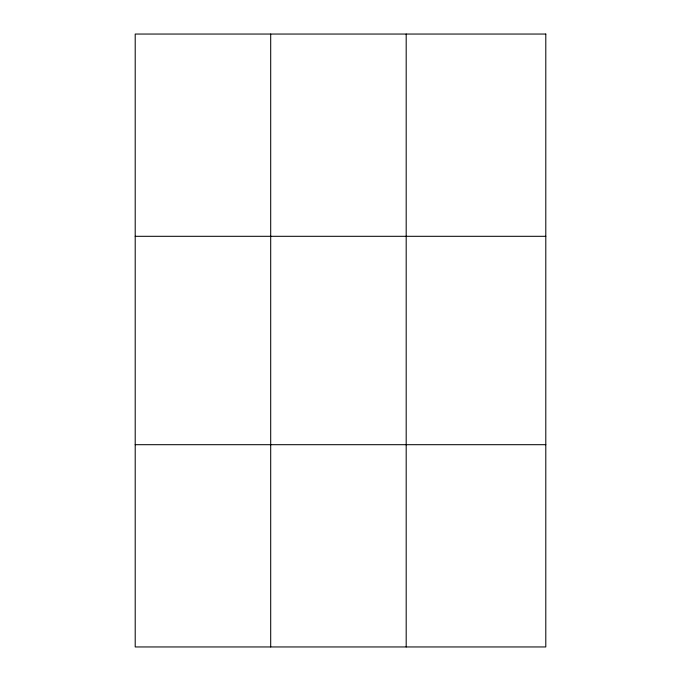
<?xml version="1.0" encoding="UTF-8"?>
<svg xmlns="http://www.w3.org/2000/svg" width="681" height="681" viewBox="0 0 681 681"><rect width="100%" height="100%" fill="white"/><g stroke="black" fill="none" stroke-linecap="round" stroke-linejoin="round"><path stroke-width="1.02" d="M270.697 646.95L270.697 34.05M406.191 646.95L406.191 34.05M135.204 236.307L545.796 236.307M135.204 444.693L545.796 444.693M545.796 34.05L545.796 646.95L135.204 646.95L135.204 34.05L545.796 34.05"/></g></svg>
